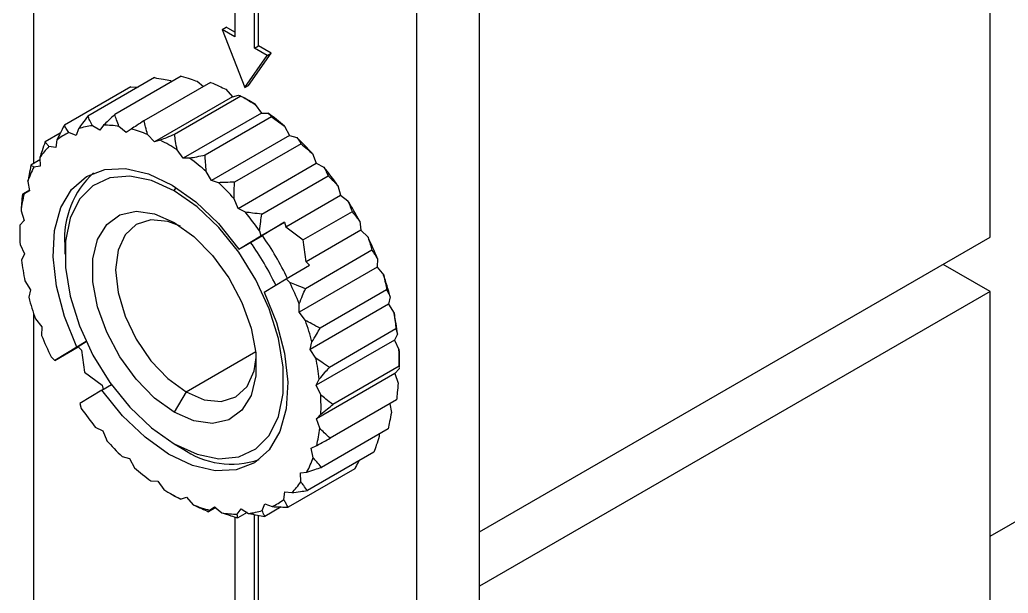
# Model space of a CAD drawing. Extents: x 270 to 303, y 412 to 526.
# Drawn here: x 270.07 to 287.93, y 433.75 to 444.11 of the extents above; entities that cross this region are included whole.
import ezdxf

# ---------------------------------------------------------------- set-up
doc = ezdxf.new("R2010")
doc.units = 0
doc.layers.get('0').update_dxf_attribs({"linetype": 'CONTINUOUS'})

msp = doc.modelspace()

# ---------------------------------------------------------------- linework, layer by layer
at = {"color": 7, "linetype": 'CONTINUOUS'}
for p, q in [((278.379, 412.389), (278.379, 517.315)), ((277.247, 414.39), (277.247, 463.995)), ((287.606, 440.183), (287.606, 449.573)), ((270.318, 449.171), (270.318, 441.512)), ((274.313, 443.601), (274.313, 445.561)), ((274.384, 443.642), (274.384, 445.55)), ((273.959, 445.507), (273.959, 443.805)), ((273.728, 443.939), (273.799, 443.98)), ((273.728, 443.939), (274.136, 442.887)), ((273.959, 443.805), (273.728, 443.939)), ((273.959, 443.887), (273.799, 443.98)), ((274.313, 443.601), (274.384, 443.642)), ((274.544, 443.468), (274.313, 443.601)), ((274.615, 443.509), (274.384, 443.642)), ((274.136, 442.887), (274.544, 443.468)), ((274.207, 442.928), (274.615, 443.509)), ((274.544, 443.468), (274.615, 443.509)), ((272.503, 443.067), (271.301, 442.373)), ((272.989, 443.094), (271.787, 442.4)), ((272.078, 442.9), (270.876, 442.206)), ((272.078, 442.9), (272.207, 442.896)), ((273.517, 442.982), (272.315, 442.288)), ((272.796, 443.013), (272.821, 442.998)), ((273.277, 443.002), (273.389, 442.908)), ((274.136, 442.887), (274.207, 442.928)), ((273.917, 442.721), (272.503, 441.905)), ((274.068, 442.734), (272.866, 442.04)), ((273.794, 442.856), (273.917, 442.721)), ((273.917, 442.721), (274.025, 442.752)), ((274.207, 442.654), (274.124, 442.702)), ((274.327, 442.582), (274.437, 442.428)), ((274.437, 442.428), (273.022, 441.612)), ((274.621, 442.359), (273.419, 441.665)), ((274.437, 442.428), (274.558, 442.425)), ((271.516, 442.115), (271.382, 442.197)), ((271.585, 442.209), (271.516, 442.115)), ((271.994, 442.075), (271.863, 442.185)), ((274.855, 442.189), (274.948, 442.023)), ((270.803, 442.065), (270.529, 441.907)), ((271.087, 442.023), (270.954, 442.074)), ((271.132, 442.144), (271.087, 442.023)), ((272.084, 442.138), (271.994, 442.075)), ((272.503, 441.905), (272.38, 442.04)), ((274.948, 442.023), (273.533, 441.206)), ((274.948, 442.023), (275.078, 441.986)), ((270.724, 441.804), (270.598, 441.821)), ((270.743, 441.946), (270.724, 441.804)), ((272.61, 441.936), (272.503, 441.905)), ((275.153, 441.873), (273.951, 441.179)), ((270.433, 441.624), (270.44, 441.465)), ((273.022, 441.612), (272.913, 441.765)), ((273.144, 441.609), (273.022, 441.612)), ((275.359, 441.694), (275.43, 441.521)), ((270.435, 441.579), (270.273, 441.486)), ((270.44, 441.465), (270.326, 441.448)), ((274.016, 440.705), (275.43, 441.521)), ((275.43, 441.521), (275.564, 441.452)), ((273.533, 441.206), (273.441, 441.373)), ((274.443, 440.6), (275.645, 441.294)), ((270.213, 441.189), (270.246, 441.019)), ((273.664, 441.169), (273.533, 441.206)), ((275.818, 441.115), (275.865, 440.942)), ((270.244, 441.033), (270.118, 440.961)), ((270.246, 441.019), (270.149, 440.969)), ((274.876, 440.37), (275.865, 440.942)), ((275.865, 440.942), (275.999, 440.843)), ((274.016, 440.705), (273.944, 440.877)), ((270.093, 440.658), (270.151, 440.484)), ((274.15, 440.635), (274.016, 440.705)), ((276.078, 440.644), (275.194, 440.133)), ((270.07, 440.361), (270.07, 440.266)), ((270.151, 440.484), (270.073, 440.403)), ((274.428, 440.208), (274.853, 440.453)), ((274.853, 440.453), (274.455, 440.213)), ((274.853, 440.453), (274.876, 440.37)), ((274.876, 440.37), (275.194, 440.133)), ((276.215, 440.474), (276.237, 440.308)), ((274.031, 439.968), (274.455, 440.213)), ((274.031, 439.968), (274.428, 440.208)), ((274.403, 440.298), (274.428, 440.208)), ((276.237, 440.308), (275.247, 439.736)), ((276.237, 440.308), (276.364, 440.183)), ((278.379, 434.856), (287.606, 440.183)), ((270.076, 440.052), (270.157, 439.881)), ((270.883, 440.041), (270.883, 439.878)), ((275.247, 439.736), (275.194, 440.133)), ((270.157, 439.881), (270.102, 439.771)), ((276.434, 439.947), (275.232, 439.253)), ((274.884, 439.432), (275.308, 439.676)), ((275.308, 439.676), (275.247, 439.736)), ((276.535, 439.796), (276.531, 439.643)), ((287.606, 439.203), (286.758, 439.693)), ((276.531, 439.643), (275.117, 438.826)), ((276.531, 439.643), (276.647, 439.497)), ((270.164, 439.393), (270.264, 439.232)), ((274.486, 439.191), (274.884, 439.432)), ((274.95, 439.366), (274.884, 439.432)), ((270.264, 439.232), (270.234, 439.098)), ((276.701, 439.232), (275.499, 438.538)), ((287.606, 439.203), (278.379, 433.876)), ((287.606, 429.813), (287.606, 439.203)), ((275.117, 438.826), (275.121, 438.979)), ((276.735, 438.973), (275.321, 438.157)), ((276.765, 439.107), (276.735, 438.973)), ((276.735, 438.973), (276.835, 438.811)), ((270.318, 438.813), (270.318, 431.084)), ((275.232, 438.68), (275.117, 438.826)), ((270.353, 438.708), (270.468, 438.562)), ((287.606, 434.781), (294.214, 438.596)), ((270.468, 438.562), (270.464, 438.409)), ((276.868, 438.525), (275.666, 437.831)), ((276.898, 438.434), (276.843, 438.324)), ((271.271, 438.296), (271.099, 438.197)), ((271.273, 438.29), (271.126, 438.201)), ((275.321, 438.157), (275.351, 438.291)), ((276.843, 438.324), (275.428, 437.507)), ((276.843, 438.324), (276.923, 438.153)), ((270.702, 437.957), (271.126, 438.201)), ((271.099, 438.197), (270.702, 437.957)), ((271.126, 438.201), (271.186, 438.142)), ((271.186, 438.142), (271.24, 437.745)), ((275.421, 437.995), (275.321, 438.157)), ((270.635, 438.022), (270.702, 437.957)), ((276.929, 437.843), (276.929, 437.939)), ((271.24, 437.745), (271.558, 437.508)), ((276.848, 437.72), (275.434, 436.904)), ((276.929, 437.854), (275.727, 437.16)), ((276.926, 437.802), (276.848, 437.72)), ((276.848, 437.72), (276.906, 437.546)), ((276.929, 437.854), (276.929, 437.843)), ((271.554, 437.42), (271.726, 437.52)), ((271.558, 437.508), (271.578, 437.434)), ((275.428, 437.507), (275.483, 437.617)), ((275.509, 437.336), (275.428, 437.507)), ((271.554, 437.42), (271.157, 437.18)), ((273.075, 437.388), (272.863, 437.02)), ((271.157, 437.18), (271.182, 437.09)), ((276.881, 437.244), (275.679, 436.55)), ((276.756, 437.171), (276.786, 437.015)), ((275.434, 436.904), (275.512, 436.985)), ((275.492, 436.73), (275.434, 436.904)), ((271.435, 436.753), (271.569, 436.683)), ((271.569, 436.683), (271.641, 436.511)), ((276.726, 436.718), (275.524, 436.024)), ((276.564, 436.625), (276.566, 436.58)), ((272.863, 436.449), (273.005, 436.367)), ((276.47, 436.298), (275.268, 435.604)), ((275.339, 436.369), (275.437, 436.419)), ((275.372, 436.199), (275.339, 436.369)), ((271.921, 436.219), (272.052, 436.182)), ((272.052, 436.182), (272.144, 436.015)), ((276.123, 435.998), (274.921, 435.305)), ((275.145, 435.923), (275.259, 435.94)), ((275.152, 435.764), (275.145, 435.923)), ((272.441, 435.779), (272.563, 435.776)), ((272.563, 435.776), (272.672, 435.623)), ((272.792, 435.551), (272.875, 435.503)), ((274.842, 435.442), (274.861, 435.584)), ((274.861, 435.584), (274.987, 435.567)), ((272.875, 435.503), (272.931, 435.471)), ((272.975, 435.452), (273.083, 435.483)), ((273.083, 435.483), (273.205, 435.348)), ((274.453, 435.244), (274.498, 435.365)), ((274.498, 435.365), (274.631, 435.314)), ((273.611, 435.297), (273.482, 435.223)), ((273.501, 435.25), (273.591, 435.313)), ((273.591, 435.313), (273.722, 435.203)), ((274, 435.179), (274.069, 435.273)), ((274.178, 435.207), (274.011, 435.11)), ((274.069, 435.273), (274.204, 435.191)), ((274.792, 435.308), (274.497, 435.138)), ((273.959, 435.126), (273.959, 433.448)), ((274.313, 433.243), (274.313, 435.171)), ((274.384, 433.284), (274.384, 435.158))]:
    msp.add_line(p, q, dxfattribs=at)
at = {"color": 8, "linetype": 'CONTINUOUS'}
for p, q in [((272.863, 441.021), (272.897, 441.08)), ((273.075, 437.388), (274.335, 438.115))]:
    msp.add_line(p, q, dxfattribs=at)
at = {"color": 7, "linetype": 'CONTINUOUS', "flags": 128}
for points in [[(271.099, 438.197), (270.876, 438.749), (270.732, 439.3), (270.673, 439.826), (270.7, 440.305), (270.813, 440.718), (271.008, 441.048), (271.276, 441.282), (271.605, 441.409), (271.984, 441.425), (272.396, 441.329), (272.824, 441.125), (273.251, 440.821), (273.659, 440.43), (274.031, 439.968)], [(272.863, 441.021), (272.452, 441.209), (272.058, 441.288), (271.7, 441.256), (271.392, 441.114), (271.149, 440.868), (270.98, 440.528), (270.894, 440.111), (270.894, 439.633), (270.98, 439.115), (271.149, 438.582), (271.392, 438.054), (271.7, 437.557), (272.058, 437.111), (272.452, 436.736), (272.863, 436.449)], [(272.863, 436.449), (273.275, 436.261), (273.669, 436.181), (274.027, 436.213), (274.335, 436.356), (274.578, 436.602), (274.746, 436.941), (274.832, 437.359), (274.832, 437.837), (274.746, 438.354), (274.578, 438.888), (274.335, 439.415), (274.027, 439.913), (273.669, 440.359), (273.275, 440.734), (272.863, 441.021)], [(272.863, 437.02), (272.508, 437.275), (272.173, 437.615), (271.879, 438.02), (271.641, 438.466), (271.475, 438.928), (271.389, 439.379), (271.389, 439.793), (271.475, 440.144), (271.641, 440.414), (271.879, 440.587), (272.173, 440.652), (272.508, 440.605), (272.863, 440.45)], [(272.974, 440.381), (272.746, 440.467), (272.439, 440.498), (272.175, 440.416), (271.973, 440.229), (271.846, 439.947), (271.803, 439.592), (271.846, 439.187), (271.973, 438.759), (272.175, 438.338), (272.439, 437.952), (272.746, 437.628), (273.075, 437.388)], [(272.863, 440.45), (273.219, 440.195), (273.553, 439.855), (273.848, 439.45), (274.085, 439.003), (274.252, 438.541), (274.337, 438.091), (274.337, 437.677), (274.252, 437.325), (274.085, 437.055), (273.848, 436.883), (273.553, 436.818), (273.219, 436.865), (272.863, 437.02)], [(274.486, 439.191), (274.709, 438.639), (274.853, 438.088), (274.912, 437.562), (274.885, 437.083), (274.772, 436.67), (274.577, 436.34), (274.31, 436.106), (273.98, 435.979), (273.601, 435.963), (273.189, 436.059), (272.761, 436.263), (272.334, 436.567), (271.926, 436.958), (271.554, 437.42)], [(273.075, 437.388), (273.405, 437.247), (273.712, 437.217), (273.975, 437.298), (274.178, 437.486), (274.305, 437.767), (274.344, 438.007)]]:
    msp.add_lwpolyline(points, dxfattribs=at)
at = {"color": 7, "linetype": 'CONTINUOUS'}
for centre, radius, start, end in [((272.337, 439.416), 3.74, 57.8431, 59.986), ((271.816, 438.664), 4.654, 49.2376, 53.9098), ((271.552, 440.79), 1.418, 96.888, 107.2129), ((271.57, 440.356), 1.853, 80.9097, 89.5462), ((271.511, 440.914), 1.286, 115.6272, 126.6445), ((271.414, 439.639), 2.588, 68.0814, 74.9921), ((271.14, 437.919), 5.661, 41.8192, 45.9196), ((271.625, 440.794), 1.453, 134.9811, 145.1394), ((271.011, 438.748), 3.566, 57.7812, 63.3614), ((272.029, 440.554), 1.924, 152.3168, 160.7396), ((270.402, 437.848), 4.654, 49.2376, 53.9098), ((270.593, 437.45), 6.382, 35.0465, 38.8315), ((272.501, 440.154), 1.622, 132.6508, 183.9879), ((269.726, 437.103), 5.661, 41.8192, 45.9196), ((272.766, 440.341), 2.692, 166.5001, 173.2321), ((270.361, 437.29), 6.663, 28.538, 32.2159), ((269.178, 436.633), 6.382, 35.0465, 38.8315), ((273.761, 440.263), 3.691, 177.8353, 183.2889), ((270.255, 437.23), 5.151, 30.368, 35.3765), ((270.562, 437.388), 6.44, 21.9534, 25.7158), ((270.033, 437.101), 5.163, 25.4314, 35.3767), ((270.24, 437.22), 5.169, 25.386, 30.3829), ((274.845, 440.36), 4.78, 187.0819, 191.6717), ((271.197, 437.621), 5.763, 14.9408, 18.9923), ((269.148, 436.572), 6.44, 21.9534, 25.7158), ((275.802, 440.583), 5.763, 194.9408, 198.9923), ((272.154, 437.844), 4.78, 7.0819, 11.6717), ((269.783, 436.805), 5.763, 14.9408, 18.9923), ((276.438, 440.816), 6.44, 201.9534, 205.7158), ((273.122, 437.937), 3.807, 0.0237, 3.2444), ((270.74, 437.028), 4.78, 7.0819, 11.6717), ((271.824, 437.125), 3.691, 357.8353, 3.2889), ((276.407, 440.755), 6.382, 215.0465, 218.8315), ((272.819, 437.047), 2.692, 346.5001, 353.2321), ((275.859, 440.285), 5.661, 221.8192, 225.9196), ((273.898, 437.623), 1.541, 234.5726, 288.7899), ((273.556, 436.834), 1.924, 332.3168, 340.7396), ((275.183, 439.54), 4.654, 229.2376, 233.9098), ((273.96, 436.594), 1.453, 314.9811, 325.1394), ((274.574, 438.64), 3.566, 237.7812, 243.3614), ((274.074, 436.474), 1.286, 295.6272, 306.6445), ((274.171, 437.749), 2.588, 248.0814, 254.9921), ((274.015, 437.032), 1.853, 260.9097, 269.5462), ((274.034, 436.598), 1.418, 276.888, 287.2129)]:
    msp.add_arc(centre, radius, start, end, dxfattribs=at)
for points, knots in [([(272.503, 443.067), (272.558, 443.057), (272.656, 443.04), (272.753, 443.021), (272.796, 443.013)], [0, 0, 0, 0, 0.565505, 1, 1, 1, 1]), ([(272.989, 443.094), (273.043, 443.077), (273.14, 443.047), (273.235, 443.016), (273.277, 443.002)], [0, 0, 0, 0, 0.565505, 1, 1, 1, 1]), ([(273.517, 442.982), (273.57, 442.959), (273.662, 442.918), (273.754, 442.875), (273.794, 442.856)], [0, 0, 0, 0, 0.565505, 1, 1, 1, 1]), ([(274.025, 442.752), (274.033, 442.749), (274.049, 442.743), (274.062, 442.737), (274.068, 442.734)], [0, 0, 0, 0, 0.554474, 1, 1, 1, 1]), ([(274.068, 442.734), (274.117, 442.706), (274.204, 442.656), (274.29, 442.604), (274.327, 442.582)], [0, 0, 0, 0, 0.565505, 1, 1, 1, 1]), ([(271.301, 442.373), (271.268, 442.329), (271.212, 442.253), (271.156, 442.177), (271.132, 442.144)], [0, 0, 0, 0, 0.565505, 1, 1, 1, 1]), ([(271.382, 442.197), (271.366, 442.229), (271.338, 442.288), (271.312, 442.346), (271.301, 442.373)], [0, 0, 0, 0, 0.5544743, 1, 1, 1, 1]), ([(271.787, 442.4), (271.748, 442.364), (271.68, 442.3), (271.614, 442.236), (271.585, 442.209)], [0, 0, 0, 0, 0.565505, 1, 1, 1, 1]), ([(271.863, 442.185), (271.848, 442.225), (271.821, 442.297), (271.797, 442.368), (271.787, 442.4)], [0, 0, 0, 0, 0.5544743, 1, 1, 1, 1]), ([(274.558, 442.425), (274.57, 442.413), (274.592, 442.392), (274.612, 442.369), (274.621, 442.359)], [0, 0, 0, 0, 0.554474, 1, 1, 1, 1]), ([(274.621, 442.359), (274.665, 442.328), (274.744, 442.272), (274.822, 442.214), (274.855, 442.189)], [0, 0, 0, 0, 0.565505, 1, 1, 1, 1]), ([(270.876, 442.206), (270.851, 442.157), (270.805, 442.071), (270.762, 441.984), (270.743, 441.946)], [0, 0, 0, 0, 0.565505, 1, 1, 1, 1]), ([(270.954, 442.074), (270.939, 442.098), (270.912, 442.142), (270.887, 442.186), (270.876, 442.206)], [0, 0, 0, 0, 0.554474, 1, 1, 1, 1]), ([(272.315, 442.288), (272.271, 442.26), (272.194, 442.21), (272.117, 442.16), (272.084, 442.138)], [0, 0, 0, 0, 0.565505, 1, 1, 1, 1]), ([(272.38, 442.04), (272.367, 442.085), (272.345, 442.168), (272.324, 442.251), (272.315, 442.288)], [0, 0, 0, 0, 0.554474, 1, 1, 1, 1]), ([(272.866, 442.04), (272.818, 442.02), (272.732, 441.985), (272.647, 441.951), (272.61, 441.936)], [0, 0, 0, 0, 0.565505, 1, 1, 1, 1]), ([(272.913, 441.765), (272.904, 441.816), (272.887, 441.908), (272.873, 441.999), (272.866, 442.04)], [0, 0, 0, 0, 0.554474, 1, 1, 1, 1]), ([(275.078, 441.986), (275.093, 441.965), (275.119, 441.928), (275.143, 441.89), (275.153, 441.873)], [0, 0, 0, 0, 0.554474, 1, 1, 1, 1]), ([(270.529, 441.907), (270.511, 441.853), (270.478, 441.759), (270.446, 441.665), (270.433, 441.624)], [0, 0, 0, 0, 0.565505, 1, 1, 1, 1]), ([(270.598, 441.821), (270.585, 441.837), (270.56, 441.865), (270.539, 441.894), (270.529, 441.907)], [0, 0, 0, 0, 0.554474, 1, 1, 1, 1]), ([(275.153, 441.873), (275.192, 441.84), (275.261, 441.781), (275.329, 441.72), (275.359, 441.694)], [0, 0, 0, 0, 0.565505, 1, 1, 1, 1]), ([(273.419, 441.665), (273.367, 441.654), (273.275, 441.635), (273.183, 441.617), (273.144, 441.609)], [0, 0, 0, 0, 0.565505, 1, 1, 1, 1]), ([(273.441, 441.373), (273.436, 441.427), (273.428, 441.525), (273.422, 441.622), (273.419, 441.665)], [0, 0, 0, 0, 0.554474, 1, 1, 1, 1]), ([(270.273, 441.486), (270.262, 441.43), (270.241, 441.331), (270.222, 441.232), (270.213, 441.189)], [0, 0, 0, 0, 0.565505, 1, 1, 1, 1]), ([(270.326, 441.448), (270.316, 441.455), (270.297, 441.467), (270.281, 441.48), (270.273, 441.486)], [0, 0, 0, 0, 0.554474, 1, 1, 1, 1]), ([(275.564, 441.452), (275.58, 441.423), (275.608, 441.37), (275.634, 441.317), (275.645, 441.294)], [0, 0, 0, 0, 0.554474, 1, 1, 1, 1]), ([(275.645, 441.294), (275.678, 441.261), (275.736, 441.202), (275.793, 441.141), (275.818, 441.115)], [0, 0, 0, 0, 0.565505, 1, 1, 1, 1]), ([(273.951, 441.179), (273.897, 441.177), (273.801, 441.173), (273.705, 441.171), (273.664, 441.169)], [0, 0, 0, 0, 0.565505, 1, 1, 1, 1]), ([(273.944, 440.877), (273.945, 440.933), (273.946, 441.034), (273.95, 441.134), (273.951, 441.179)], [0, 0, 0, 0, 0.5544743, 1, 1, 1, 1]), ([(270.118, 440.961), (270.113, 440.904), (270.104, 440.803), (270.096, 440.702), (270.093, 440.658)], [0, 0, 0, 0, 0.565505, 1, 1, 1, 1]), ([(270.149, 440.969), (270.142, 440.967), (270.131, 440.964), (270.122, 440.962), (270.118, 440.961)], [0, 0, 0, 0, 0.554474, 1, 1, 1, 1]), ([(275.999, 440.843), (276.014, 440.806), (276.042, 440.74), (276.067, 440.673), (276.078, 440.644)], [0, 0, 0, 0, 0.554474, 1, 1, 1, 1]), ([(274.443, 440.6), (274.388, 440.606), (274.29, 440.617), (274.192, 440.63), (274.15, 440.635)], [0, 0, 0, 0, 0.565505, 1, 1, 1, 1]), ([(274.403, 440.298), (274.41, 440.354), (274.423, 440.455), (274.437, 440.555), (274.443, 440.6)], [0, 0, 0, 0, 0.554474, 1, 1, 1, 1]), ([(276.078, 440.644), (276.104, 440.612), (276.15, 440.556), (276.195, 440.499), (276.215, 440.474)], [0, 0, 0, 0, 0.565505, 1, 1, 1, 1]), ([(270.073, 440.403), (270.072, 440.393), (270.07, 440.379), (270.07, 440.365), (270.07, 440.361)], [0, 0, 0, 0, 0.7041215, 1, 1, 1, 1]), ([(276.364, 440.183), (276.378, 440.139), (276.402, 440.061), (276.425, 439.982), (276.434, 439.947)], [0, 0, 0, 0, 0.554474, 1, 1, 1, 1]), ([(276.434, 439.947), (276.454, 439.919), (276.488, 439.87), (276.521, 439.818), (276.535, 439.796)], [0, 0, 0, 0, 0.565505, 1, 1, 1, 1]), ([(276.647, 439.497), (276.657, 439.448), (276.677, 439.36), (276.694, 439.271), (276.701, 439.232)], [0, 0, 0, 0, 0.554474, 1, 1, 1, 1]), ([(275.232, 439.253), (275.179, 439.274), (275.084, 439.311), (274.991, 439.349), (274.95, 439.366)], [0, 0, 0, 0, 0.565505, 1, 1, 1, 1]), ([(275.121, 438.979), (275.141, 439.03), (275.177, 439.121), (275.215, 439.213), (275.232, 439.253)], [0, 0, 0, 0, 0.5544743, 1, 1, 1, 1]), ([(276.701, 439.232), (276.714, 439.209), (276.736, 439.168), (276.757, 439.125), (276.765, 439.107)], [0, 0, 0, 0, 0.565505, 1, 1, 1, 1]), ([(276.835, 438.811), (276.842, 438.758), (276.854, 438.663), (276.864, 438.568), (276.868, 438.525)], [0, 0, 0, 0, 0.554474, 1, 1, 1, 1]), ([(275.499, 438.538), (275.449, 438.564), (275.359, 438.611), (275.271, 438.659), (275.232, 438.68)], [0, 0, 0, 0, 0.565505, 1, 1, 1, 1]), ([(275.351, 438.291), (275.378, 438.336), (275.427, 438.419), (275.477, 438.501), (275.499, 438.538)], [0, 0, 0, 0, 0.554474, 1, 1, 1, 1]), ([(276.868, 438.525), (276.874, 438.508), (276.885, 438.479), (276.894, 438.447), (276.898, 438.434)], [0, 0, 0, 0, 0.5655049, 1, 1, 1, 1]), ([(276.923, 438.153), (276.925, 438.097), (276.928, 437.998), (276.929, 437.898), (276.929, 437.854)], [0, 0, 0, 0, 0.554474, 1, 1, 1, 1]), ([(275.666, 437.831), (275.62, 437.861), (275.538, 437.915), (275.456, 437.971), (275.421, 437.995)], [0, 0, 0, 0, 0.565505, 1, 1, 1, 1]), ([(275.483, 437.617), (275.517, 437.657), (275.577, 437.728), (275.639, 437.799), (275.666, 437.831)], [0, 0, 0, 0, 0.554474, 1, 1, 1, 1]), ([(276.929, 437.828), (276.929, 437.827), (276.929, 437.819), (276.927, 437.81), (276.926, 437.802)], [0, 0, 0, 0, 0.118475, 1, 1, 1, 1]), ([(276.906, 437.546), (276.902, 437.49), (276.895, 437.389), (276.885, 437.288), (276.881, 437.244)], [0, 0, 0, 0, 0.554474, 1, 1, 1, 1]), ([(275.727, 437.16), (275.685, 437.192), (275.612, 437.25), (275.54, 437.31), (275.509, 437.336)], [0, 0, 0, 0, 0.565505, 1, 1, 1, 1]), ([(275.512, 436.985), (275.552, 437.017), (275.623, 437.075), (275.695, 437.134), (275.727, 437.16)], [0, 0, 0, 0, 0.554474, 1, 1, 1, 1]), ([(276.786, 437.015), (276.775, 436.96), (276.756, 436.861), (276.735, 436.762), (276.726, 436.718)], [0, 0, 0, 0, 0.554474, 1, 1, 1, 1]), ([(275.679, 436.55), (275.643, 436.583), (275.58, 436.642), (275.519, 436.703), (275.492, 436.73)], [0, 0, 0, 0, 0.5655049, 1, 1, 1, 1]), ([(275.437, 436.419), (275.481, 436.443), (275.561, 436.486), (275.643, 436.53), (275.679, 436.55)], [0, 0, 0, 0, 0.5544743, 1, 1, 1, 1]), ([(276.566, 436.58), (276.549, 436.528), (276.518, 436.434), (276.485, 436.34), (276.47, 436.298)], [0, 0, 0, 0, 0.554474, 1, 1, 1, 1]), ([(275.524, 436.024), (275.495, 436.057), (275.443, 436.114), (275.393, 436.173), (275.372, 436.199)], [0, 0, 0, 0, 0.565505, 1, 1, 1, 1]), ([(276.196, 436.14), (276.192, 436.131), (276.168, 436.084), (276.144, 436.037), (276.123, 435.998)], [0, 0, 0, 0, 0.180653, 1, 1, 1, 1]), ([(275.259, 435.94), (275.308, 435.955), (275.396, 435.983), (275.484, 436.012), (275.524, 436.024)], [0, 0, 0, 0, 0.554474, 1, 1, 1, 1]), ([(275.268, 435.604), (275.246, 435.633), (275.206, 435.686), (275.169, 435.74), (275.152, 435.764)], [0, 0, 0, 0, 0.565505, 1, 1, 1, 1]), ([(274.987, 435.567), (275.039, 435.573), (275.132, 435.585), (275.226, 435.598), (275.268, 435.604)], [0, 0, 0, 0, 0.554474, 1, 1, 1, 1]), ([(272.931, 435.471), (272.938, 435.467), (272.952, 435.46), (272.968, 435.455), (272.975, 435.452)], [0, 0, 0, 0, 0.565505, 1, 1, 1, 1]), ([(274.921, 435.305), (274.906, 435.33), (274.879, 435.375), (274.853, 435.421), (274.842, 435.442)], [0, 0, 0, 0, 0.565505, 1, 1, 1, 1]), ([(273.205, 435.348), (273.256, 435.325), (273.348, 435.282), (273.441, 435.241), (273.482, 435.223)], [0, 0, 0, 0, 0.554474, 1, 1, 1, 1]), ([(273.482, 435.223), (273.485, 435.227), (273.49, 435.236), (273.498, 435.245), (273.501, 435.25)], [0, 0, 0, 0, 0.565505, 1, 1, 1, 1]), ([(273.722, 435.203), (273.775, 435.185), (273.871, 435.153), (273.968, 435.123), (274.011, 435.11)], [0, 0, 0, 0, 0.554474, 1, 1, 1, 1]), ([(274.204, 435.191), (274.258, 435.181), (274.355, 435.162), (274.453, 435.145), (274.497, 435.138)], [0, 0, 0, 0, 0.554474, 1, 1, 1, 1]), ([(274.497, 435.138), (274.488, 435.157), (274.472, 435.192), (274.459, 435.228), (274.453, 435.244)], [0, 0, 0, 0, 0.565505, 1, 1, 1, 1]), ([(274.631, 435.314), (274.684, 435.312), (274.781, 435.308), (274.878, 435.306), (274.921, 435.305)], [0, 0, 0, 0, 0.554474, 1, 1, 1, 1]), ([(274.011, 435.11), (274.008, 435.123), (274.004, 435.145), (274.001, 435.169), (274, 435.179)], [0, 0, 0, 0, 0.565505, 1, 1, 1, 1])]:
    msp.add_open_spline(points, degree=3, knots=knots, dxfattribs=at)

doc.saveas('drawing.dxf')
